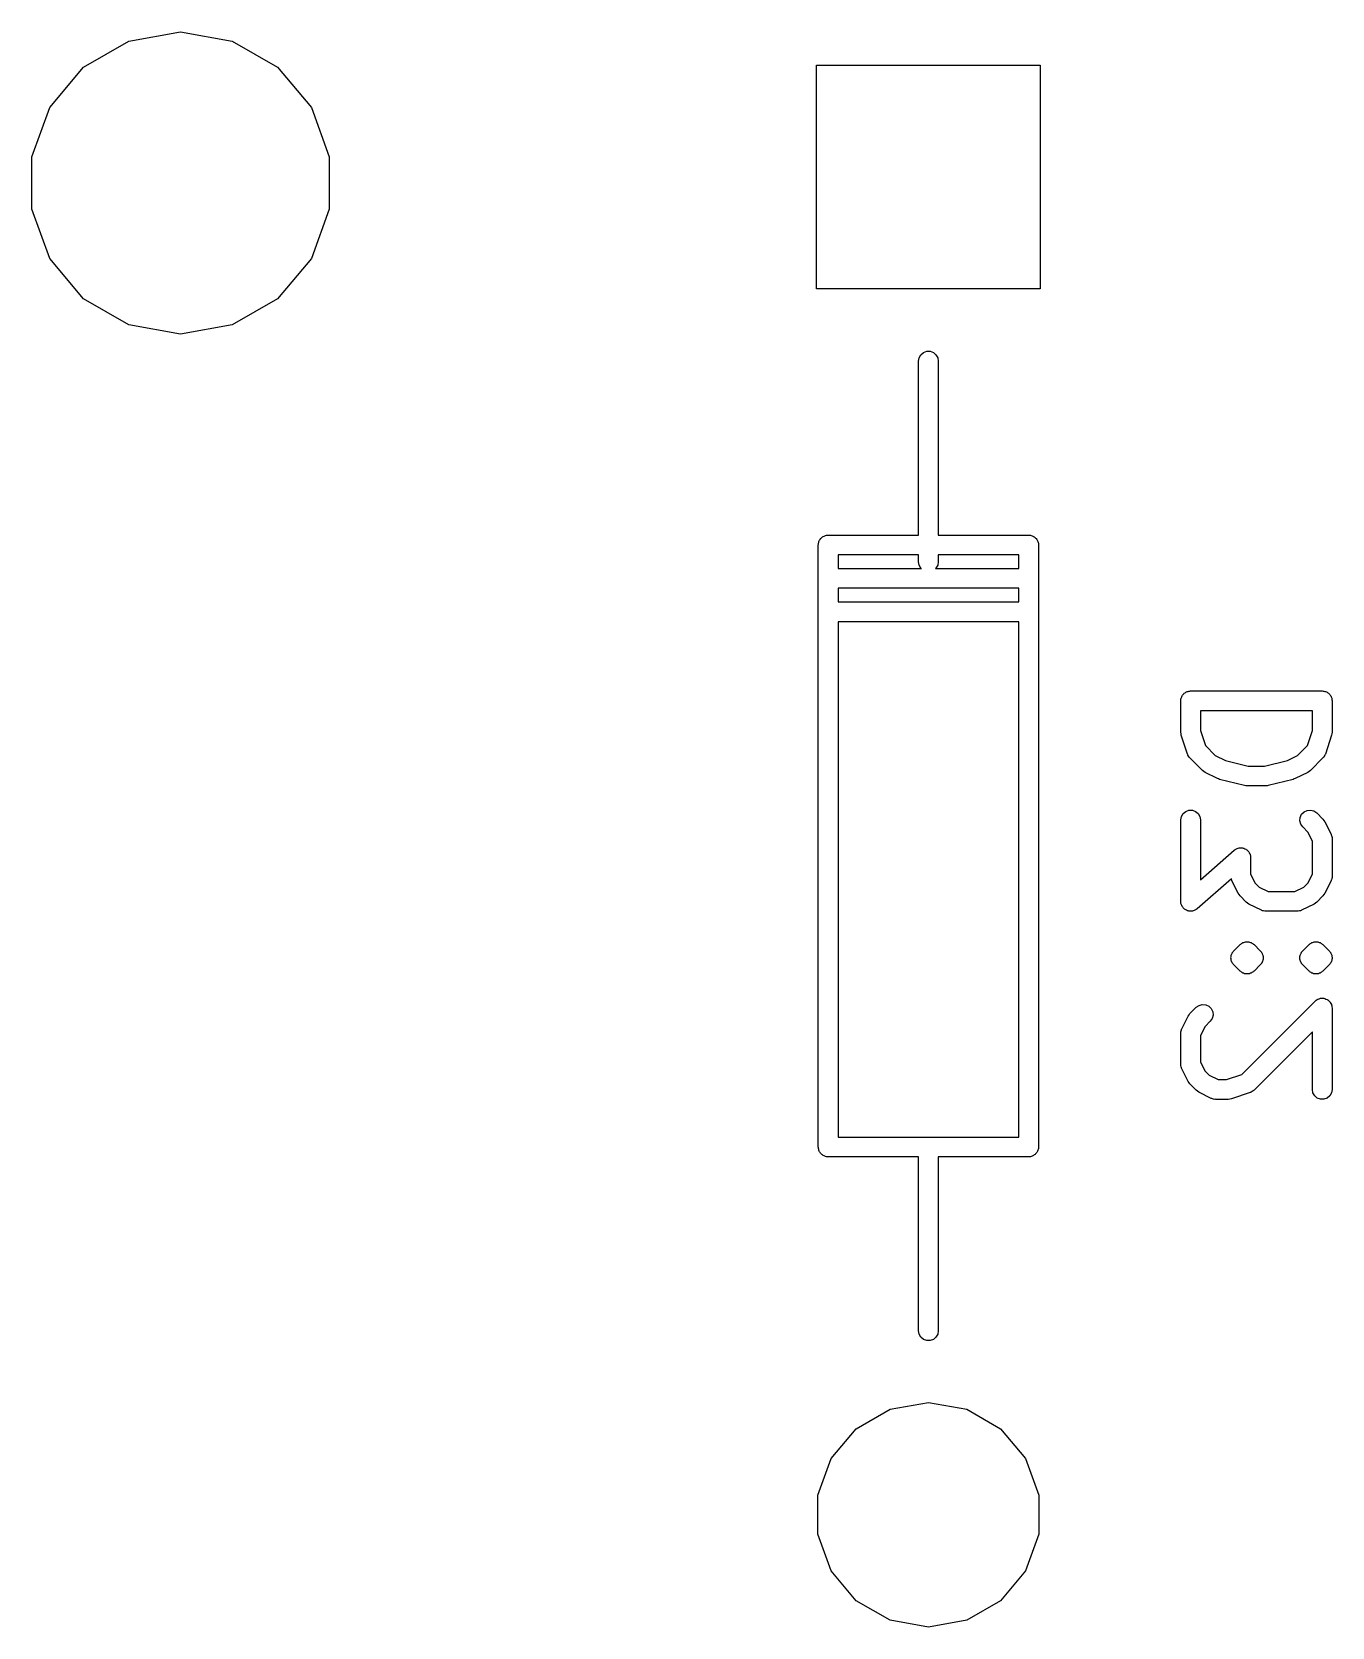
# Model space of a CAD drawing. Extents: x 17 to 274, y -105 to -6.
# Drawn here: x 61.41 to 71.29, y -46.89 to -34.77 of the extents above; entities that cross this region are included whole.
import ezdxf

# ---------------------------------------------------------------- set-up
doc = ezdxf.new("R2010")
doc.units = 0
doc.header["$MEASUREMENT"] = 0
doc.layers.add('BLACK', color=7, linetype='CONTINUOUS')

msp = doc.modelspace()

# ---------------------------------------------------------------- linework, layer by layer
at = {"layer": 'Black'}
for p, q in [((61.8025, -35.0411), (62.1476, -34.8418)), ((62.1476, -34.8418), (62.54, -34.7726)), ((62.54, -34.7726), (62.9324, -34.8418)), ((62.9324, -34.8418), (63.2775, -35.0411)), ((61.5464, -35.3463), (61.8025, -35.0411)), ((63.2775, -35.0411), (63.5336, -35.3463)), ((67.3728, -36.7251), (67.3728, -35.0259)), ((67.3728, -35.0259), (69.0721, -35.0259)), ((69.0721, -35.0259), (69.0721, -36.7251)), ((61.4101, -35.7208), (61.5464, -35.3463)), ((63.5336, -35.3463), (63.6699, -35.7208)), ((61.4101, -36.1192), (61.4101, -35.7208)), ((63.6699, -35.7208), (63.6699, -36.1192)), ((61.5464, -36.4937), (61.4101, -36.1192)), ((63.6699, -36.1192), (63.5336, -36.4937)), ((61.8025, -36.7989), (61.5464, -36.4937)), ((63.5336, -36.4937), (63.2775, -36.7989)), ((62.1476, -36.9982), (61.8025, -36.7989)), ((63.2775, -36.7989), (62.9324, -36.9982)), ((69.0721, -36.7251), (67.3728, -36.7251)), ((62.54, -37.0674), (62.1476, -36.9982)), ((62.9324, -36.9982), (62.54, -37.0674)), ((68.1475, -37.2725), (68.152, -37.2469)), ((68.1475, -38.5945), (68.1475, -37.2725)), ((68.152, -37.2469), (68.165, -37.2243)), ((68.165, -37.2243), (68.185, -37.2076)), ((68.185, -37.2076), (68.2094, -37.1987)), ((68.2094, -37.1987), (68.2355, -37.1987)), ((68.2355, -37.1987), (68.26, -37.2076)), ((68.26, -37.2076), (68.2799, -37.2243)), ((68.2799, -37.2243), (68.2929, -37.2469)), ((68.2929, -37.2469), (68.2975, -37.2725)), ((68.2975, -37.2725), (68.2975, -38.5945)), ((67.3888, -38.6503), (67.39, -38.6439)), ((67.39, -38.6439), (67.3933, -38.6382)), ((67.3933, -38.6382), (67.3955, -38.632)), ((67.3955, -38.632), (67.3997, -38.627)), ((67.3997, -38.627), (67.403, -38.6213)), ((67.403, -38.6213), (67.408, -38.6171)), ((67.408, -38.6171), (67.4123, -38.6121)), ((67.4123, -38.6121), (67.4179, -38.6088)), ((67.4179, -38.6088), (67.423, -38.6046)), ((67.423, -38.6046), (67.4291, -38.6023)), ((67.4291, -38.6023), (67.4348, -38.599)), ((67.4348, -38.599), (67.4413, -38.5979)), ((67.4413, -38.5979), (67.4474, -38.5957)), ((67.4474, -38.5957), (67.454, -38.5957)), ((67.454, -38.5957), (67.4605, -38.5945)), ((67.4605, -38.5945), (68.1475, -38.5945)), ((68.2975, -38.5945), (68.9845, -38.5945)), ((68.9845, -38.5945), (68.9909, -38.5957)), ((68.9909, -38.5957), (68.9975, -38.5957)), ((68.9975, -38.5957), (69.0037, -38.5979)), ((69.0037, -38.5979), (69.0101, -38.599)), ((69.0101, -38.599), (69.0158, -38.6023)), ((69.0158, -38.6023), (69.022, -38.6046)), ((69.022, -38.6046), (69.027, -38.6088)), ((69.027, -38.6088), (69.0327, -38.6121)), ((69.0327, -38.6121), (69.0369, -38.6171)), ((69.0369, -38.6171), (69.0419, -38.6213)), ((69.0419, -38.6213), (69.0452, -38.627)), ((69.0452, -38.627), (69.0494, -38.632)), ((69.0494, -38.632), (69.0517, -38.6382)), ((69.0517, -38.6382), (69.0549, -38.6439)), ((69.0549, -38.6439), (69.0561, -38.6503)), ((67.3855, -38.6695), (67.3866, -38.6631)), ((67.3855, -43.2415), (67.3855, -38.6695)), ((67.3866, -38.6565), (67.3888, -38.6503)), ((67.3866, -38.6631), (67.3866, -38.6565)), ((67.5355, -38.7445), (67.5355, -38.8485)), ((68.1475, -38.7445), (67.5355, -38.7445)), ((68.1475, -38.7965), (68.1475, -38.7445)), ((68.2975, -38.7445), (68.2975, -38.7965)), ((68.9095, -38.7445), (68.2975, -38.7445)), ((68.9095, -38.8485), (68.9095, -38.7445)), ((69.0561, -38.6503), (69.0583, -38.6565)), ((69.0583, -38.6565), (69.0583, -38.6631)), ((69.0583, -38.6631), (69.0595, -38.6695)), ((69.0595, -38.6695), (69.0595, -43.2415)), ((67.5355, -38.8485), (68.1695, -38.8485)), ((68.152, -38.8222), (68.1475, -38.7965)), ((68.165, -38.8447), (68.152, -38.8222)), ((68.1695, -38.8485), (68.165, -38.8447)), ((68.2799, -38.8447), (68.2754, -38.8485)), ((68.2754, -38.8485), (68.9095, -38.8485)), ((68.2929, -38.8222), (68.2799, -38.8447)), ((68.2975, -38.7965), (68.2929, -38.8222)), ((67.5355, -38.9985), (67.5355, -39.1025)), ((68.9095, -38.9985), (67.5355, -38.9985)), ((68.9095, -39.1025), (68.9095, -38.9985)), ((67.5355, -39.1025), (68.9095, -39.1025)), ((67.5355, -39.2525), (67.5355, -43.1665)), ((68.9095, -39.2525), (67.5355, -39.2525)), ((68.9095, -43.1665), (68.9095, -39.2525)), ((70.1398, -39.8531), (70.141, -39.8467)), ((70.1398, -40.0912), (70.1398, -39.8531)), ((70.141, -39.8401), (70.1432, -39.8339)), ((70.141, -39.8467), (70.141, -39.8401)), ((70.1432, -39.8339), (70.1444, -39.8275)), ((70.1444, -39.8275), (70.1476, -39.8218)), ((70.1476, -39.8218), (70.1499, -39.8156)), ((70.1499, -39.8156), (70.1541, -39.8106)), ((70.1541, -39.8106), (70.1574, -39.8049)), ((70.1574, -39.8049), (70.1624, -39.8007)), ((70.1624, -39.8007), (70.1666, -39.7957)), ((70.1666, -39.7957), (70.1723, -39.7924)), ((70.1723, -39.7924), (70.1773, -39.7882)), ((70.1773, -39.7882), (70.1835, -39.7859)), ((70.1835, -39.7859), (70.1892, -39.7827)), ((70.1892, -39.7827), (70.1957, -39.7815)), ((70.1957, -39.7815), (70.2018, -39.7793)), ((70.2018, -39.7793), (70.2084, -39.7793)), ((70.2084, -39.7793), (70.2148, -39.7781)), ((70.2148, -39.7781), (71.2148, -39.7781)), ((71.2148, -39.7781), (71.2213, -39.7793)), ((71.2213, -39.7793), (71.2279, -39.7793)), ((71.2279, -39.7793), (71.234, -39.7815)), ((71.234, -39.7815), (71.2405, -39.7827)), ((71.2405, -39.7827), (71.2462, -39.7859)), ((71.2462, -39.7859), (71.2523, -39.7882)), ((71.2523, -39.7882), (71.2574, -39.7924)), ((71.2574, -39.7924), (71.263, -39.7957)), ((71.263, -39.7957), (71.2673, -39.8007)), ((71.2673, -39.8007), (71.2723, -39.8049)), ((71.2723, -39.8049), (71.2756, -39.8106)), ((71.2756, -39.8106), (71.2798, -39.8156)), ((71.2798, -39.8156), (71.282, -39.8218)), ((71.282, -39.8218), (71.2853, -39.8275)), ((71.2853, -39.8275), (71.2865, -39.8339)), ((71.2865, -39.8339), (71.2887, -39.8401)), ((71.2887, -39.8401), (71.2887, -39.8467)), ((71.2887, -39.8467), (71.2898, -39.8531)), ((71.2898, -39.8531), (71.2898, -40.0912)), ((70.2898, -39.9281), (70.2898, -40.0791)), ((71.1398, -39.9281), (70.2898, -39.9281)), ((71.1398, -40.0791), (71.1398, -39.9281)), ((70.1419, -40.1031), (70.1398, -40.0912)), ((70.1437, -40.115), (70.1419, -40.1031)), ((70.2898, -40.0791), (70.328, -40.1936)), ((71.1017, -40.1936), (71.1398, -40.0791)), ((71.2878, -40.1031), (71.286, -40.115)), ((71.2898, -40.0912), (71.2878, -40.1031)), ((70.1913, -40.2578), (70.1437, -40.115)), ((70.328, -40.1936), (70.4021, -40.2677)), ((71.0276, -40.2677), (71.1017, -40.1936)), ((71.286, -40.115), (71.2384, -40.2578)), ((70.1934, -40.2616), (70.1913, -40.2578)), ((70.1945, -40.2658), (70.1934, -40.2616)), ((70.1995, -40.273), (70.1945, -40.2658)), ((70.2037, -40.2807), (70.1995, -40.273)), ((70.2069, -40.2836), (70.2037, -40.2807)), ((70.2094, -40.2871), (70.2069, -40.2836)), ((70.3047, -40.3824), (70.2094, -40.2871)), ((70.4021, -40.2677), (70.4791, -40.3062)), ((70.4791, -40.3062), (70.6526, -40.3496)), ((70.777, -40.3496), (70.9506, -40.3062)), ((70.9506, -40.3062), (71.0276, -40.2677)), ((71.2203, -40.2871), (71.125, -40.3824)), ((71.2227, -40.2836), (71.2203, -40.2871)), ((71.226, -40.2807), (71.2227, -40.2836)), ((71.2302, -40.273), (71.226, -40.2807)), ((71.2352, -40.2658), (71.2302, -40.273)), ((71.2363, -40.2616), (71.2352, -40.2658)), ((71.2384, -40.2578), (71.2363, -40.2616)), ((70.3145, -40.3893), (70.3047, -40.3824)), ((70.3242, -40.3964), (70.3145, -40.3893)), ((70.4194, -40.444), (70.3242, -40.3964)), ((70.4273, -40.4464), (70.4194, -40.444)), ((70.4347, -40.4497), (70.4273, -40.4464)), ((70.6252, -40.4973), (70.4347, -40.4497)), ((70.6526, -40.3496), (70.777, -40.3496)), ((70.9949, -40.4497), (70.8045, -40.4973)), ((71.0024, -40.4464), (70.9949, -40.4497)), ((71.0103, -40.444), (71.0024, -40.4464)), ((71.1055, -40.3964), (71.0103, -40.444)), ((71.1152, -40.3892), (71.1055, -40.3964)), ((71.125, -40.3824), (71.1152, -40.3892)), ((70.6344, -40.498), (70.6252, -40.4973)), ((70.6434, -40.4996), (70.6344, -40.498)), ((70.7863, -40.4996), (70.6434, -40.4996)), ((70.7953, -40.498), (70.7863, -40.4996)), ((70.8045, -40.4973), (70.7953, -40.498)), ((70.1574, -40.7097), (70.1773, -40.6929)), ((70.1773, -40.6929), (70.2018, -40.684)), ((70.2018, -40.684), (70.2279, -40.684)), ((70.2279, -40.684), (70.2523, -40.6929)), ((70.2523, -40.6929), (70.2723, -40.7097)), ((71.0582, -40.7149), (71.0766, -40.6965)), ((71.0766, -40.6965), (71.1002, -40.6855)), ((71.1002, -40.6855), (71.1261, -40.6832)), ((71.1261, -40.6832), (71.1513, -40.6899)), ((71.1513, -40.6899), (71.1726, -40.7049)), ((71.1726, -40.7049), (71.2203, -40.7525)), ((70.1398, -40.7579), (70.1444, -40.7322)), ((70.1398, -41.3769), (70.1398, -40.7579)), ((70.1444, -40.7322), (70.1574, -40.7097)), ((70.2723, -40.7097), (70.2853, -40.7322)), ((70.2853, -40.7322), (70.2898, -40.7579)), ((70.2898, -40.7579), (70.2898, -41.2117)), ((71.0449, -40.7644), (71.0472, -40.7385)), ((71.0516, -40.7896), (71.0449, -40.7644)), ((71.0472, -40.7385), (71.0582, -40.7149)), ((71.0666, -40.8109), (71.0516, -40.7896)), ((71.1056, -40.8499), (71.0666, -40.8109)), ((71.2203, -40.7525), (71.2271, -40.7623)), ((71.2271, -40.7623), (71.2343, -40.772)), ((71.2343, -40.772), (71.2819, -40.8672)), ((71.1398, -40.9185), (71.1056, -40.8499)), ((71.1398, -41.1688), (71.1398, -40.9185)), ((71.2819, -40.8672), (71.2832, -40.8714)), ((71.2832, -40.8714), (71.2853, -40.8751)), ((71.2853, -40.8751), (71.2868, -40.8838)), ((71.2868, -40.8838), (71.2893, -40.8922)), ((71.2893, -40.8922), (71.2891, -40.8965)), ((71.2891, -40.8965), (71.2898, -40.9008)), ((71.2898, -40.9008), (71.2898, -41.1865)), ((70.2898, -41.2117), (70.5464, -40.9872)), ((70.5464, -40.9872), (70.5527, -40.9834)), ((70.5527, -40.9834), (70.5583, -40.9787)), ((70.5583, -40.9787), (70.5637, -40.9767)), ((70.5637, -40.9767), (70.5687, -40.9737)), ((70.5687, -40.9737), (70.5759, -40.9723)), ((70.5759, -40.9723), (70.5828, -40.9698)), ((70.5828, -40.9698), (70.5886, -40.9698)), ((70.5886, -40.9698), (70.5942, -40.9686)), ((70.5942, -40.9686), (70.6015, -40.9698)), ((70.6015, -40.9698), (70.6088, -40.9698)), ((70.6088, -40.9698), (70.6143, -40.9717)), ((70.6143, -40.9717), (70.62, -40.9726)), ((70.62, -40.9726), (70.6264, -40.9762)), ((70.6264, -40.9762), (70.6333, -40.9787)), ((70.6333, -40.9787), (70.6377, -40.9824)), ((70.6377, -40.9824), (70.6428, -40.9852)), ((70.6428, -40.9852), (70.6476, -40.9907)), ((70.6476, -40.9907), (70.6532, -40.9954)), ((70.6532, -40.9954), (70.6561, -41.0004)), ((70.6561, -41.0004), (70.66, -41.0048)), ((70.66, -41.0048), (70.6626, -41.0116)), ((70.6626, -41.0116), (70.6663, -41.018)), ((70.6663, -41.018), (70.6673, -41.0237)), ((70.6673, -41.0237), (70.6694, -41.0291)), ((70.6694, -41.0291), (70.6695, -41.0364)), ((70.6695, -41.0364), (70.6708, -41.0436)), ((70.6708, -41.0436), (70.6708, -41.1688)), ((70.6708, -41.1688), (70.7051, -41.2373)), ((71.1056, -41.2373), (71.1398, -41.1688)), ((71.2898, -41.1865), (71.2891, -41.1907)), ((71.2891, -41.1907), (71.2893, -41.195)), ((70.5242, -41.2059), (70.2642, -41.4334)), ((70.5253, -41.2121), (70.5242, -41.2059)), ((70.5275, -41.2159), (70.5253, -41.2121)), ((70.5287, -41.22), (70.5275, -41.2159)), ((70.5763, -41.3153), (70.5287, -41.22)), ((70.7051, -41.2373), (70.7355, -41.2677)), ((70.7355, -41.2677), (70.804, -41.3019)), ((70.804, -41.3019), (71.0067, -41.3019)), ((71.0067, -41.3019), (71.0752, -41.2677)), ((71.0752, -41.2677), (71.1056, -41.2373)), ((71.2819, -41.22), (71.2343, -41.3153)), ((71.2832, -41.2159), (71.2819, -41.22)), ((71.2853, -41.2121), (71.2832, -41.2159)), ((71.2868, -41.2035), (71.2853, -41.2121)), ((71.2893, -41.195), (71.2868, -41.2035)), ((70.1411, -41.3842), (70.1398, -41.3769)), ((70.1413, -41.3915), (70.1411, -41.3842)), ((70.1434, -41.3969), (70.1413, -41.3915)), ((70.1444, -41.4026), (70.1434, -41.3969)), ((70.148, -41.4089), (70.1444, -41.4026)), ((70.1507, -41.4158), (70.148, -41.4089)), ((70.1545, -41.4201), (70.1507, -41.4158)), ((70.1574, -41.4252), (70.1545, -41.4201)), ((70.163, -41.4299), (70.1574, -41.4252)), ((70.1678, -41.4354), (70.163, -41.4299)), ((70.1729, -41.4382), (70.1678, -41.4354)), ((70.2642, -41.4334), (70.258, -41.4372)), ((70.5835, -41.3249), (70.5763, -41.3153)), ((70.5904, -41.3347), (70.5835, -41.3249)), ((70.638, -41.3824), (70.5904, -41.3347)), ((70.6478, -41.3892), (70.638, -41.3824)), ((70.6575, -41.3964), (70.6478, -41.3892)), ((70.7527, -41.444), (70.6575, -41.3964)), ((71.1531, -41.3964), (71.0579, -41.444)), ((71.1628, -41.3892), (71.1531, -41.3964)), ((71.1726, -41.3824), (71.1628, -41.3892)), ((71.2203, -41.3347), (71.1726, -41.3824)), ((71.2271, -41.3249), (71.2203, -41.3347)), ((71.2343, -41.3153), (71.2271, -41.3249)), ((70.1773, -41.4419), (70.1729, -41.4382)), ((70.1842, -41.4444), (70.1773, -41.4419)), ((70.1907, -41.4479), (70.1842, -41.4444)), ((70.1964, -41.4488), (70.1907, -41.4479)), ((70.2018, -41.4508), (70.1964, -41.4488)), ((70.2091, -41.4508), (70.2018, -41.4508)), ((70.2164, -41.4519), (70.2091, -41.4508)), ((70.2221, -41.4508), (70.2164, -41.4519)), ((70.2279, -41.4508), (70.2221, -41.4508)), ((70.2348, -41.4483), (70.2279, -41.4508)), ((70.2419, -41.4469), (70.2348, -41.4483)), ((70.2469, -41.4439), (70.2419, -41.4469)), ((70.2523, -41.4419), (70.2469, -41.4439)), ((70.258, -41.4372), (70.2523, -41.4419)), ((70.7569, -41.4453), (70.7527, -41.444)), ((70.7606, -41.4474), (70.7569, -41.4453)), ((70.7693, -41.449), (70.7606, -41.4474)), ((70.7777, -41.4515), (70.7693, -41.449)), ((70.782, -41.4512), (70.7777, -41.4515)), ((70.7863, -41.4519), (70.782, -41.4512)), ((71.0244, -41.4519), (70.7863, -41.4519)), ((71.0286, -41.4512), (71.0244, -41.4519)), ((71.0329, -41.4515), (71.0286, -41.4512)), ((71.0414, -41.449), (71.0329, -41.4515)), ((71.05, -41.4474), (71.0414, -41.449)), ((71.0538, -41.4453), (71.05, -41.4474)), ((71.0579, -41.444), (71.0538, -41.4453)), ((70.5211, -41.799), (70.5219, -41.7958)), ((70.5217, -41.8055), (70.5211, -41.799)), ((70.5219, -41.7925), (70.5231, -41.7894)), ((70.5219, -41.7958), (70.5219, -41.7925)), ((70.5231, -41.7894), (70.5233, -41.7861)), ((70.5233, -41.7861), (70.5261, -41.7802)), ((70.5261, -41.7802), (70.5278, -41.7738)), ((70.5278, -41.7738), (70.5297, -41.7711)), ((70.5297, -41.7711), (70.5308, -41.768)), ((70.5308, -41.768), (70.533, -41.7655)), ((70.533, -41.7655), (70.5344, -41.7625)), ((70.5344, -41.7625), (70.539, -41.7579)), ((70.539, -41.7579), (70.5428, -41.7525)), ((70.5428, -41.7525), (70.5904, -41.7049)), ((70.5904, -41.7049), (70.5958, -41.7011)), ((70.5958, -41.7011), (70.6004, -41.6965)), ((70.6004, -41.6965), (70.6063, -41.6937)), ((70.6063, -41.6937), (70.6117, -41.6899)), ((70.6117, -41.6899), (70.618, -41.6882)), ((70.618, -41.6882), (70.624, -41.6855)), ((70.624, -41.6855), (70.6305, -41.6849)), ((70.6305, -41.6849), (70.6369, -41.6832)), ((70.6369, -41.6832), (70.6434, -41.6838)), ((70.6434, -41.6838), (70.6499, -41.6832)), ((70.6499, -41.6832), (70.6563, -41.6849)), ((70.6563, -41.6849), (70.6628, -41.6855)), ((70.6628, -41.6855), (70.6688, -41.6882)), ((70.6688, -41.6882), (70.6751, -41.6899)), ((70.6751, -41.6899), (70.6805, -41.6937)), ((70.6805, -41.6937), (70.6864, -41.6965)), ((70.6864, -41.6965), (70.6911, -41.7011)), ((70.6911, -41.7011), (70.6964, -41.7049)), ((70.6964, -41.7049), (70.7441, -41.7525)), ((70.7441, -41.7525), (70.7478, -41.7579)), ((70.7478, -41.7579), (70.7525, -41.7625)), ((70.7525, -41.7625), (70.7539, -41.7655)), ((70.7539, -41.7655), (70.756, -41.768)), ((70.756, -41.768), (70.7571, -41.7711)), ((70.7571, -41.7711), (70.759, -41.7738)), ((70.759, -41.7738), (70.7607, -41.7802)), ((70.7607, -41.7802), (70.7635, -41.7861)), ((70.7635, -41.7861), (70.7638, -41.7894)), ((70.7638, -41.7894), (70.7649, -41.7925)), ((70.7649, -41.7925), (70.7649, -41.7958)), ((70.7649, -41.7958), (70.7657, -41.799)), ((70.7657, -41.799), (70.7652, -41.8055)), ((71.0449, -41.799), (71.0457, -41.7958)), ((71.0455, -41.8055), (71.0449, -41.799)), ((71.0457, -41.7925), (71.0469, -41.7894)), ((71.0457, -41.7958), (71.0457, -41.7925)), ((71.0469, -41.7894), (71.0472, -41.7861)), ((71.0472, -41.7861), (71.0499, -41.7802)), ((71.0499, -41.7802), (71.0516, -41.7738)), ((71.0516, -41.7738), (71.0535, -41.7711)), ((71.0535, -41.7711), (71.0547, -41.768)), ((71.0547, -41.768), (71.0568, -41.7655)), ((71.0568, -41.7655), (71.0582, -41.7625)), ((71.0582, -41.7625), (71.0628, -41.7579)), ((71.0628, -41.7579), (71.0666, -41.7525)), ((71.0666, -41.7525), (71.1142, -41.7049)), ((71.1142, -41.7049), (71.1196, -41.7011)), ((71.1196, -41.7011), (71.1242, -41.6965)), ((71.1242, -41.6965), (71.1302, -41.6937)), ((71.1302, -41.6937), (71.1355, -41.6899)), ((71.1355, -41.6899), (71.1419, -41.6882)), ((71.1419, -41.6882), (71.1478, -41.6855)), ((71.1478, -41.6855), (71.1544, -41.6849)), ((71.1544, -41.6849), (71.1607, -41.6832)), ((71.1607, -41.6832), (71.1672, -41.6838)), ((71.1672, -41.6838), (71.1738, -41.6832)), ((71.1738, -41.6832), (71.1801, -41.6849)), ((71.1801, -41.6849), (71.1866, -41.6855)), ((71.1866, -41.6855), (71.1926, -41.6882)), ((71.1926, -41.6882), (71.1989, -41.6899)), ((71.1989, -41.6899), (71.2043, -41.6937)), ((71.2043, -41.6937), (71.2102, -41.6965)), ((71.2102, -41.6965), (71.2149, -41.7011)), ((71.2149, -41.7011), (71.2203, -41.7049)), ((71.2203, -41.7049), (71.2679, -41.7525)), ((71.2679, -41.7525), (71.2716, -41.7579)), ((71.2716, -41.7579), (71.2763, -41.7625)), ((71.2763, -41.7625), (71.2777, -41.7655)), ((71.2777, -41.7655), (71.2798, -41.768)), ((71.2798, -41.768), (71.2809, -41.7711)), ((71.2809, -41.7711), (71.2828, -41.7738)), ((71.2828, -41.7738), (71.2845, -41.7802)), ((71.2845, -41.7802), (71.2873, -41.7861)), ((71.2873, -41.7861), (71.2876, -41.7894)), ((71.2876, -41.7894), (71.2887, -41.7925)), ((71.2887, -41.7925), (71.2887, -41.7958)), ((71.2887, -41.7958), (71.2896, -41.799)), ((71.2896, -41.799), (71.289, -41.8055)), ((70.5211, -41.8121), (70.5217, -41.8055)), ((70.5219, -41.8152), (70.5211, -41.8121)), ((70.5219, -41.8185), (70.5219, -41.8152)), ((70.5231, -41.8216), (70.5219, -41.8185)), ((70.5233, -41.8249), (70.5231, -41.8216)), ((70.5261, -41.8309), (70.5233, -41.8249)), ((70.5278, -41.8372), (70.5261, -41.8309)), ((70.5297, -41.8399), (70.5278, -41.8372)), ((70.5308, -41.843), (70.5297, -41.8399)), ((70.533, -41.8455), (70.5308, -41.843)), ((70.5344, -41.8485), (70.533, -41.8455)), ((70.539, -41.8532), (70.5344, -41.8485)), ((70.5428, -41.8586), (70.539, -41.8532)), ((70.5904, -41.9062), (70.5428, -41.8586)), ((70.5958, -41.9099), (70.5904, -41.9062)), ((70.6004, -41.9146), (70.5958, -41.9099)), ((70.6063, -41.9173), (70.6004, -41.9146)), ((70.6117, -41.9211), (70.6063, -41.9173)), ((70.6805, -41.9173), (70.6751, -41.9211)), ((70.6864, -41.9146), (70.6805, -41.9173)), ((70.6911, -41.9099), (70.6864, -41.9146)), ((70.6964, -41.9062), (70.6911, -41.9099)), ((70.7441, -41.8586), (70.6964, -41.9062)), ((70.7478, -41.8532), (70.7441, -41.8586)), ((70.7525, -41.8485), (70.7478, -41.8532)), ((70.7539, -41.8455), (70.7525, -41.8485)), ((70.756, -41.843), (70.7539, -41.8455)), ((70.7571, -41.8399), (70.756, -41.843)), ((70.759, -41.8372), (70.7571, -41.8399)), ((70.7607, -41.8309), (70.759, -41.8372)), ((70.7635, -41.8249), (70.7607, -41.8309)), ((70.7638, -41.8216), (70.7635, -41.8249)), ((70.7649, -41.8185), (70.7638, -41.8216)), ((70.7657, -41.8121), (70.7649, -41.8152)), ((70.7649, -41.8152), (70.7649, -41.8185)), ((70.7652, -41.8055), (70.7657, -41.8121)), ((71.0449, -41.8121), (71.0455, -41.8055)), ((71.0457, -41.8152), (71.0449, -41.8121)), ((71.0457, -41.8185), (71.0457, -41.8152)), ((71.0469, -41.8216), (71.0457, -41.8185)), ((71.0472, -41.8249), (71.0469, -41.8216)), ((71.0499, -41.8309), (71.0472, -41.8249)), ((71.0516, -41.8372), (71.0499, -41.8309)), ((71.0535, -41.8399), (71.0516, -41.8372)), ((71.0547, -41.843), (71.0535, -41.8399)), ((71.0568, -41.8455), (71.0547, -41.843)), ((71.0582, -41.8485), (71.0568, -41.8455)), ((71.0628, -41.8532), (71.0582, -41.8485)), ((71.0666, -41.8586), (71.0628, -41.8532)), ((71.1142, -41.9062), (71.0666, -41.8586)), ((71.1196, -41.9099), (71.1142, -41.9062)), ((71.1242, -41.9146), (71.1196, -41.9099)), ((71.1302, -41.9173), (71.1242, -41.9146)), ((71.1355, -41.9211), (71.1302, -41.9173)), ((71.2043, -41.9173), (71.1989, -41.9211)), ((71.2102, -41.9146), (71.2043, -41.9173)), ((71.2149, -41.9099), (71.2102, -41.9146)), ((71.2203, -41.9062), (71.2149, -41.9099)), ((71.2679, -41.8586), (71.2203, -41.9062)), ((71.2716, -41.8532), (71.2679, -41.8586)), ((71.2763, -41.8485), (71.2716, -41.8532)), ((71.2777, -41.8455), (71.2763, -41.8485)), ((71.2798, -41.843), (71.2777, -41.8455)), ((71.2809, -41.8399), (71.2798, -41.843)), ((71.2828, -41.8372), (71.2809, -41.8399)), ((71.2845, -41.8309), (71.2828, -41.8372)), ((71.2873, -41.8249), (71.2845, -41.8309)), ((71.2876, -41.8216), (71.2873, -41.8249)), ((71.2887, -41.8185), (71.2876, -41.8216)), ((71.2896, -41.8121), (71.2887, -41.8152)), ((71.2887, -41.8152), (71.2887, -41.8185)), ((71.289, -41.8055), (71.2896, -41.8121)), ((70.618, -41.9228), (70.6117, -41.9211)), ((70.624, -41.9256), (70.618, -41.9228)), ((70.6305, -41.9262), (70.624, -41.9256)), ((70.6369, -41.9279), (70.6305, -41.9262)), ((70.6434, -41.9273), (70.6369, -41.9279)), ((70.6499, -41.9279), (70.6434, -41.9273)), ((70.6563, -41.9262), (70.6499, -41.9279)), ((70.6628, -41.9256), (70.6563, -41.9262)), ((70.6688, -41.9228), (70.6628, -41.9256)), ((70.6751, -41.9211), (70.6688, -41.9228)), ((71.1419, -41.9228), (71.1355, -41.9211)), ((71.1478, -41.9256), (71.1419, -41.9228)), ((71.1544, -41.9262), (71.1478, -41.9256)), ((71.1607, -41.9279), (71.1544, -41.9262)), ((71.1672, -41.9273), (71.1607, -41.9279)), ((71.1738, -41.9279), (71.1672, -41.9273)), ((71.1801, -41.9262), (71.1738, -41.9279)), ((71.1866, -41.9256), (71.1801, -41.9262)), ((71.1926, -41.9228), (71.1866, -41.9256)), ((71.1989, -41.9211), (71.1926, -41.9228)), ((70.2784, -42.1661), (70.3035, -42.1594)), ((70.3035, -42.1594), (70.3295, -42.1616)), ((70.3295, -42.1616), (70.3531, -42.1727)), ((70.6029, -42.6923), (71.1618, -42.1334)), ((71.1618, -42.1334), (71.1698, -42.1278)), ((71.1698, -42.1278), (71.1773, -42.1215)), ((71.1773, -42.1215), (71.1804, -42.1204)), ((71.1804, -42.1204), (71.1831, -42.1185)), ((71.1831, -42.1185), (71.1926, -42.116)), ((71.1926, -42.116), (71.2018, -42.1126)), ((71.2018, -42.1126), (71.2051, -42.1126)), ((71.2051, -42.1126), (71.2083, -42.1118)), ((71.2083, -42.1118), (71.2181, -42.1126)), ((71.2181, -42.1126), (71.2279, -42.1126)), ((71.2279, -42.1126), (71.231, -42.1137)), ((71.231, -42.1137), (71.2343, -42.114)), ((71.2343, -42.114), (71.2431, -42.1182)), ((71.2431, -42.1182), (71.2523, -42.1215)), ((71.2523, -42.1215), (71.2549, -42.1236)), ((71.2549, -42.1236), (71.2579, -42.125)), ((71.2579, -42.125), (71.2648, -42.132)), ((71.2648, -42.132), (71.2723, -42.1383)), ((71.2723, -42.1383), (71.2739, -42.1411)), ((71.2739, -42.1411), (71.2763, -42.1435)), ((71.2763, -42.1435), (71.2804, -42.1523)), ((71.2804, -42.1523), (71.2853, -42.1608)), ((71.2853, -42.1608), (71.2859, -42.1641)), ((70.1478, -42.3434), (70.1954, -42.2482)), ((70.1954, -42.2482), (70.2025, -42.2385)), ((70.2025, -42.2385), (70.2094, -42.2287)), ((70.2094, -42.2287), (70.257, -42.1811)), ((70.257, -42.1811), (70.2784, -42.1661)), ((70.3531, -42.1727), (70.3715, -42.1911)), ((70.3781, -42.2658), (70.3631, -42.2871)), ((70.3715, -42.1911), (70.3825, -42.2147)), ((70.3848, -42.2406), (70.3781, -42.2658)), ((70.3825, -42.2147), (70.3848, -42.2406)), ((71.2859, -42.1641), (71.2873, -42.1671)), ((71.2873, -42.1671), (71.2881, -42.1768)), ((71.2881, -42.1768), (71.2898, -42.1865)), ((71.2898, -42.1865), (71.2898, -42.8055)), ((70.1398, -42.3769), (70.1406, -42.3727)), ((70.1398, -42.615), (70.1398, -42.3769)), ((70.1403, -42.3684), (70.1428, -42.36)), ((70.1406, -42.3727), (70.1403, -42.3684)), ((70.1428, -42.36), (70.1444, -42.3513)), ((70.1444, -42.3513), (70.1465, -42.3475)), ((70.1465, -42.3475), (70.1478, -42.3434)), ((70.3241, -42.3261), (70.2898, -42.3947)), ((70.2898, -42.3947), (70.2898, -42.5973)), ((70.3631, -42.2871), (70.3241, -42.3261)), ((71.1398, -42.3675), (70.6964, -42.8109)), ((71.1398, -42.8055), (71.1398, -42.3675)), ((70.1406, -42.6193), (70.1398, -42.615)), ((70.1403, -42.6236), (70.1406, -42.6193)), ((70.1428, -42.632), (70.1403, -42.6236)), ((70.1444, -42.6407), (70.1428, -42.632)), ((70.1465, -42.6444), (70.1444, -42.6407)), ((70.1478, -42.6486), (70.1465, -42.6444)), ((70.2898, -42.5973), (70.3241, -42.6659)), ((70.1954, -42.7438), (70.1478, -42.6486)), ((70.2025, -42.7535), (70.1954, -42.7438)), ((70.2094, -42.7633), (70.2025, -42.7535)), ((70.257, -42.8109), (70.2094, -42.7633)), ((70.3241, -42.6659), (70.3545, -42.6963)), ((70.3545, -42.6963), (70.423, -42.7305)), ((70.423, -42.7305), (70.4884, -42.7305)), ((70.4884, -42.7305), (70.6029, -42.6923)), ((70.2669, -42.8178), (70.257, -42.8109)), ((70.2765, -42.825), (70.2669, -42.8178)), ((70.3718, -42.8726), (70.2765, -42.825)), ((70.3759, -42.8738), (70.3718, -42.8726)), ((70.3797, -42.876), (70.3759, -42.8738)), ((70.3883, -42.8775), (70.3797, -42.876)), ((70.3967, -42.88), (70.3883, -42.8775)), ((70.4011, -42.8798), (70.3967, -42.88)), ((70.4053, -42.8805), (70.4011, -42.8798)), ((70.5006, -42.8805), (70.4053, -42.8805)), ((70.5124, -42.8784), (70.5006, -42.8805)), ((70.5243, -42.8767), (70.5124, -42.8784)), ((70.6671, -42.8291), (70.5243, -42.8767)), ((70.6709, -42.827), (70.6671, -42.8291)), ((70.6751, -42.8259), (70.6709, -42.827)), ((70.6823, -42.8208), (70.6751, -42.8259)), ((70.69, -42.8166), (70.6823, -42.8208)), ((70.6929, -42.8134), (70.69, -42.8166)), ((70.6964, -42.8109), (70.6929, -42.8134)), ((71.1444, -42.8312), (71.1398, -42.8055)), ((71.1574, -42.8537), (71.1444, -42.8312)), ((71.1773, -42.8705), (71.1574, -42.8537)), ((71.2018, -42.8794), (71.1773, -42.8705)), ((71.2279, -42.8794), (71.2018, -42.8794)), ((71.2523, -42.8705), (71.2279, -42.8794)), ((71.2723, -42.8537), (71.2523, -42.8705)), ((71.2853, -42.8312), (71.2723, -42.8537)), ((71.2898, -42.8055), (71.2853, -42.8312)), ((67.3866, -43.248), (67.3855, -43.2415)), ((67.3866, -43.2545), (67.3866, -43.248)), ((67.5355, -43.1665), (68.9095, -43.1665)), ((69.0595, -43.2415), (69.0583, -43.248)), ((69.0583, -43.248), (69.0583, -43.2545)), ((67.3888, -43.2607), (67.3866, -43.2545)), ((67.39, -43.2672), (67.3888, -43.2607)), ((67.3933, -43.2729), (67.39, -43.2672)), ((67.3955, -43.279), (67.3933, -43.2729)), ((67.3997, -43.284), (67.3955, -43.279)), ((67.403, -43.2897), (67.3997, -43.284)), ((67.408, -43.2939), (67.403, -43.2897)), ((67.4123, -43.299), (67.408, -43.2939)), ((67.4179, -43.3023), (67.4123, -43.299)), ((67.423, -43.3065), (67.4179, -43.3023)), ((67.4291, -43.3087), (67.423, -43.3065)), ((67.4348, -43.312), (67.4291, -43.3087)), ((67.4413, -43.3131), (67.4348, -43.312)), ((67.4474, -43.3154), (67.4413, -43.3131)), ((67.454, -43.3154), (67.4474, -43.3154)), ((67.4605, -43.3165), (67.454, -43.3154)), ((68.1475, -43.3165), (67.4605, -43.3165)), ((68.1475, -44.6385), (68.1475, -43.3165)), ((68.9845, -43.3165), (68.2975, -43.3165)), ((68.2975, -43.3165), (68.2975, -44.6385)), ((68.9909, -43.3154), (68.9845, -43.3165)), ((68.9975, -43.3154), (68.9909, -43.3154)), ((69.0037, -43.3131), (68.9975, -43.3154)), ((69.0101, -43.312), (69.0037, -43.3131)), ((69.0158, -43.3087), (69.0101, -43.312)), ((69.022, -43.3065), (69.0158, -43.3087)), ((69.027, -43.3023), (69.022, -43.3065)), ((69.0327, -43.299), (69.027, -43.3023)), ((69.0369, -43.2939), (69.0327, -43.299)), ((69.0419, -43.2897), (69.0369, -43.2939)), ((69.0452, -43.284), (69.0419, -43.2897)), ((69.0494, -43.279), (69.0452, -43.284)), ((69.0517, -43.2729), (69.0494, -43.279)), ((69.0549, -43.2672), (69.0517, -43.2729)), ((69.0561, -43.2607), (69.0549, -43.2672)), ((69.0583, -43.2545), (69.0561, -43.2607)), ((68.152, -44.6642), (68.1475, -44.6385)), ((68.165, -44.6867), (68.152, -44.6642)), ((68.185, -44.7035), (68.165, -44.6867)), ((68.2094, -44.7124), (68.185, -44.7035)), ((68.26, -44.7035), (68.2355, -44.7124)), ((68.2799, -44.6867), (68.26, -44.7035)), ((68.2929, -44.6642), (68.2799, -44.6867)), ((68.2975, -44.6385), (68.2929, -44.6642)), ((68.2355, -44.7124), (68.2094, -44.7124)), ((67.9308, -45.2341), (68.2225, -45.1826)), ((68.2225, -45.1826), (68.5142, -45.2341)), ((67.6742, -45.3822), (67.9308, -45.2341)), ((68.5142, -45.2341), (68.7707, -45.3822)), ((67.4838, -45.6091), (67.6742, -45.3822)), ((68.7707, -45.3822), (68.9611, -45.6091)), ((67.3825, -45.8874), (67.4838, -45.6091)), ((68.9611, -45.6091), (69.0624, -45.8874)), ((67.3825, -46.1836), (67.3825, -45.8874)), ((69.0624, -45.8874), (69.0624, -46.1836)), ((67.4838, -46.462), (67.3825, -46.1836)), ((69.0624, -46.1836), (68.9611, -46.462)), ((67.6742, -46.6889), (67.4838, -46.462)), ((68.9611, -46.462), (68.7707, -46.6889)), ((67.9308, -46.837), (67.6742, -46.6889)), ((68.7707, -46.6889), (68.5142, -46.837)), ((68.2225, -46.8884), (67.9308, -46.837)), ((68.5142, -46.837), (68.2225, -46.8884))]:
    msp.add_line(p, q, dxfattribs=at)

doc.saveas('drawing.dxf')
